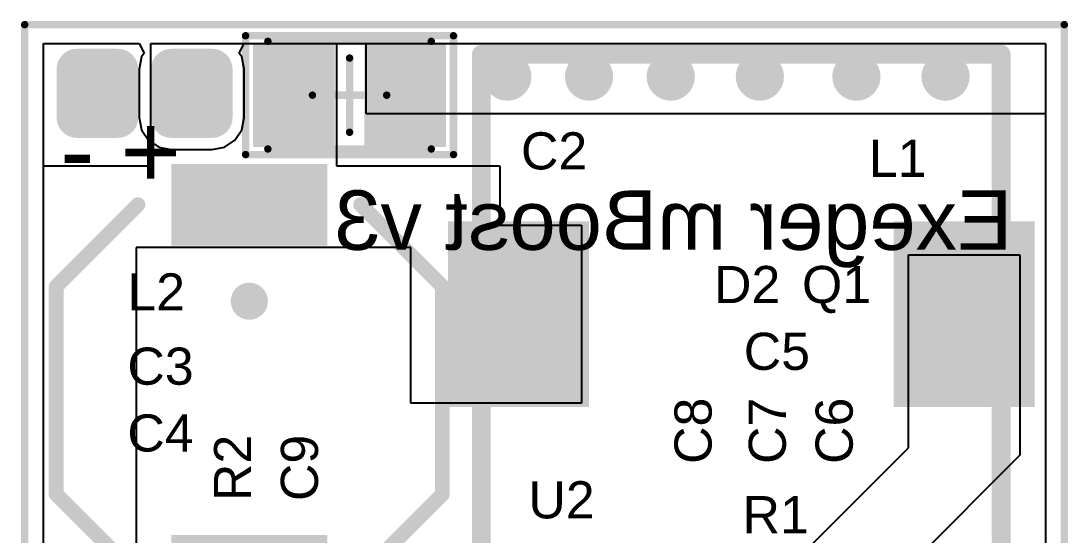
# Model space of a CAD drawing. Header units: millimetres. Extents: x 0 to 14, y 0 to 19.1.
# Drawn here: x -0.05 to 14.05, y 12.13 to 19.05 of the extents above; entities that cross this region are included whole.
import ezdxf

# ---------------------------------------------------------------- set-up
doc = ezdxf.new("R2010")
doc.units = ezdxf.units.MM
for name, color, linetype in [('BottomLayer', 5, 'Continuous'), ('BottomOverlay', 54, 'Continuous'), ('BottomSolder', 6, 'Continuous'), ('Mechanical13', 56, 'Continuous'), ('Mechanical15', 56, 'Continuous'), ('Mechanical2', 216, 'Continuous'), ('Mechanical4', 56, 'Continuous'), ('MultiLayer', 9, 'Continuous'), ('PadHoleLayer', 156, 'Continuous'), ('TopLayer', 1, 'Continuous'), ('TopOverlay', 2, 'Continuous'), ('TopPaste', 8, 'Continuous'), ('TopSolder', 216, 'Continuous'), ('ViaHoleLayer', 16, 'Continuous')]:
    doc.layers.add(name, color=color, linetype=linetype)
doc.styles.add('Arial', font='arial.ttf', dxfattribs={"height": 0.2})

# ---------------------------------------------------------------- blocks, each defined once
blk = doc.blocks.new('1_2_H______1_27_3')
at = {"layer": 'BottomLayer'}
h = blk.add_hatch(color=5, dxfattribs=at)
edge = h.paths.add_edge_path()
edge.add_arc((-0.275, -0.325), 0.275, 180, 270)
edge.add_line((-0.275, -0.6), (0.275, -0.6))
edge.add_arc((0.275, -0.325), 0.275, 270, 360)
edge.add_line((0.55, -0.325), (0.55, 0.325))
edge.add_arc((0.275, 0.325), 0.275, 0, 90)
edge.add_line((0.275, 0.6), (-0.275, 0.6))
edge.add_arc((-0.275, 0.325), 0.275, 90, 180)
edge.add_line((-0.55, 0.325), (-0.55, -0.325))
h = blk.add_hatch(color=5, dxfattribs=at)
edge = h.paths.add_edge_path()
edge.add_arc((0.995, -0.325), 0.275, 180, 270)
edge.add_line((0.995, -0.6), (1.545, -0.6))
edge.add_arc((1.545, -0.325), 0.275, 270, 360)
edge.add_line((1.82, -0.325), (1.82, 0.325))
edge.add_arc((1.545, 0.325), 0.275, 0, 90)
edge.add_line((1.545, 0.6), (0.995, 0.6))
edge.add_arc((0.995, 0.325), 0.275, 90, 180)
edge.add_line((0.72, 0.325), (0.72, -0.325))
at = {"layer": 'BottomSolder'}
h = blk.add_hatch(color=6, dxfattribs=at)
edge = h.paths.add_edge_path()
edge.add_arc((-0.275, -0.325), 0.275, 180, 270)
edge.add_line((-0.275, -0.6), (0.275, -0.6))
edge.add_arc((0.275, -0.325), 0.275, 270, 360)
edge.add_line((0.55, -0.325), (0.55, 0.325))
edge.add_arc((0.275, 0.325), 0.275, 0, 90)
edge.add_line((0.275, 0.6), (-0.275, 0.6))
edge.add_arc((-0.275, 0.325), 0.275, 90, 180)
edge.add_line((-0.55, 0.325), (-0.55, -0.325))
h = blk.add_hatch(color=6, dxfattribs=at)
edge = h.paths.add_edge_path()
edge.add_arc((0.995, -0.325), 0.275, 180, 270)
edge.add_line((0.995, -0.6), (1.545, -0.6))
edge.add_arc((1.545, -0.325), 0.275, 270, 360)
edge.add_line((1.82, -0.325), (1.82, 0.325))
edge.add_arc((1.545, 0.325), 0.275, 0, 90)
edge.add_line((1.545, 0.6), (0.995, 0.6))
edge.add_arc((0.995, 0.325), 0.275, 90, 180)
edge.add_line((0.72, 0.325), (0.72, -0.325))
at = {"layer": 'MultiLayer'}
h = blk.add_hatch(color=9, dxfattribs=at)
edge = h.paths.add_edge_path()
edge.add_arc((-0.275, -0.325), 0.275, 180, 270)
edge.add_line((-0.275, -0.6), (0.275, -0.6))
edge.add_arc((0.275, -0.325), 0.275, 270, 360)
edge.add_line((0.55, -0.325), (0.55, 0.325))
edge.add_arc((0.275, 0.325), 0.275, 0, 90)
edge.add_line((0.275, 0.6), (-0.275, 0.6))
edge.add_arc((-0.275, 0.325), 0.275, 90, 180)
edge.add_line((-0.55, 0.325), (-0.55, -0.325))
h = blk.add_hatch(color=9, dxfattribs=at)
edge = h.paths.add_edge_path()
edge.add_arc((0.995, -0.325), 0.275, 180, 270)
edge.add_line((0.995, -0.6), (1.545, -0.6))
edge.add_arc((1.545, -0.325), 0.275, 270, 360)
edge.add_line((1.82, -0.325), (1.82, 0.325))
edge.add_arc((1.545, 0.325), 0.275, 0, 90)
edge.add_line((1.545, 0.6), (0.995, 0.6))
edge.add_arc((0.995, 0.325), 0.275, 90, 180)
edge.add_line((0.72, 0.325), (0.72, -0.325))
at = {"layer": 'PadHoleLayer'}
h = blk.add_hatch(color=156, dxfattribs=at)
edge = h.paths.add_edge_path()
edge.add_arc((0, 0), 0.35, 0, 360)
h = blk.add_hatch(color=156, dxfattribs=at)
edge = h.paths.add_edge_path()
edge.add_arc((1.27, 0), 0.35, 0, 360)
at = {"layer": 'TopLayer'}
h = blk.add_hatch(color=1, dxfattribs=at)
edge = h.paths.add_edge_path()
edge.add_arc((-0.275, -0.325), 0.275, 180, 270)
edge.add_line((-0.275, -0.6), (0.275, -0.6))
edge.add_arc((0.275, -0.325), 0.275, 270, 360)
edge.add_line((0.55, -0.325), (0.55, 0.325))
edge.add_arc((0.275, 0.325), 0.275, 0, 90)
edge.add_line((0.275, 0.6), (-0.275, 0.6))
edge.add_arc((-0.275, 0.325), 0.275, 90, 180)
edge.add_line((-0.55, 0.325), (-0.55, -0.325))
h = blk.add_hatch(color=1, dxfattribs=at)
edge = h.paths.add_edge_path()
edge.add_arc((0.995, -0.325), 0.275, 180, 270)
edge.add_line((0.995, -0.6), (1.545, -0.6))
edge.add_arc((1.545, -0.325), 0.275, 270, 360)
edge.add_line((1.82, -0.325), (1.82, 0.325))
edge.add_arc((1.545, 0.325), 0.275, 0, 90)
edge.add_line((1.545, 0.6), (0.995, 0.6))
edge.add_arc((0.995, 0.325), 0.275, 90, 180)
edge.add_line((0.72, 0.325), (0.72, -0.325))
at = {"layer": 'TopSolder'}
h = blk.add_hatch(color=216, dxfattribs=at)
edge = h.paths.add_edge_path()
edge.add_arc((-0.275, -0.325), 0.275, 180, 270)
edge.add_line((-0.275, -0.6), (0.275, -0.6))
edge.add_arc((0.275, -0.325), 0.275, 270, 360)
edge.add_line((0.55, -0.325), (0.55, 0.325))
edge.add_arc((0.275, 0.325), 0.275, 0, 90)
edge.add_line((0.275, 0.6), (-0.275, 0.6))
edge.add_arc((-0.275, 0.325), 0.275, 90, 180)
edge.add_line((-0.55, 0.325), (-0.55, -0.325))
h = blk.add_hatch(color=216, dxfattribs=at)
edge = h.paths.add_edge_path()
edge.add_arc((0.995, -0.325), 0.275, 180, 270)
edge.add_line((0.995, -0.6), (1.545, -0.6))
edge.add_arc((1.545, -0.325), 0.275, 270, 360)
edge.add_line((1.82, -0.325), (1.82, 0.325))
edge.add_arc((1.545, 0.325), 0.275, 0, 90)
edge.add_line((1.545, 0.6), (0.995, 0.6))
edge.add_arc((0.995, 0.325), 0.275, 90, 180)
edge.add_line((0.72, 0.325), (0.72, -0.325))
blk = doc.blocks.new('SD53_4R7_R_9')
at = {"layer": 'TopLayer'}
for points in [[(-2, 1), (-2, -1), (-3, -1), (-3, 1)], [(3, 1), (3, -1), (2, -1), (2, 1)]]:
    blk.add_hatch(color=1, dxfattribs=at).paths.add_polyline_path(points)
at = {"layer": 'TopPaste'}
for points in [[(-2, 1), (-2, -1), (-3, -1), (-3, 1)], [(3, 1), (3, -1), (2, -1), (2, 1)]]:
    blk.add_hatch(color=8, dxfattribs=at).paths.add_polyline_path(points)
at = {"layer": 'TopSolder'}
for points in [[(-1.95, 1.05), (-1.95, -1.05), (-3.05, -1.05), (-3.05, 1.05)], [(3.05, 1.05), (3.05, -1.05), (1.95, -1.05), (1.95, 1.05)]]:
    blk.add_hatch(color=216, dxfattribs=at).paths.add_polyline_path(points)
at = {"layer": 'TopOverlay', "const_width": 0.2}
for points in [[(-2.5, 1.5), (-1.4, 2.6)], [(1.4, 2.6), (-1.4, 2.6)], [(2.5, 1.5), (1.4, 2.6)], [(-1.4, -2.6), (-2.5, -1.5)], [(1.4, -2.6), (2.5, -1.5)], [(1.4, -2.6), (-1.4, -2.6)]]:
    blk.add_lwpolyline(points, dxfattribs=at)
at = {"layer": 'TopOverlay'}
for points, const_width in [([(-1.45, 2.6, 1), (-1.35, 2.6, 1)], 0.1), ([(-1.45, 2.6, 1), (-1.35, 2.6, 1)], 0.1), ([(1.35, 2.6, 1), (1.45, 2.6, 1)], 0.1), ([(1.35, 2.6, 1), (1.45, 2.6, 1)], 0.1), ([(-2.55, 1.5, 1), (-2.45, 1.5, 1)], 0.1), ([(2.45, 1.5, 1), (2.55, 1.5, 1)], 0.1), ([(-1.1, 0, 1), (-1.3, 0, 1)], 0.3), ([(-1.375, 0, 1), (-1.225, 0, 1)], 0.15), ([(-1.175, 0, 1), (-1.025, 0, 1)], 0.15), ([(-2.55, -1.5, 1), (-2.45, -1.5, 1)], 0.1), ([(2.45, -1.5, 1), (2.55, -1.5, 1)], 0.1), ([(-1.45, -2.6, 1), (-1.35, -2.6, 1)], 0.1), ([(-1.45, -2.6, 1), (-1.35, -2.6, 1)], 0.1), ([(1.35, -2.6, 1), (1.45, -2.6, 1)], 0.1), ([(1.35, -2.6, 1), (1.45, -2.6, 1)], 0.1)]:
    blk.add_lwpolyline(points, format="xyb", close=True, dxfattribs=dict(at, const_width=const_width))
blk = doc.blocks.new('SRR7045_102M_10')
at = {"layer": 'TopLayer'}
for points in [[(-0.9, -1.2), (-0.9, 1.2), (0.9, 1.2), (0.9, -1.2)], [(5.1, -1.2), (5.1, 1.2), (6.9, 1.2), (6.9, -1.2)]]:
    blk.add_hatch(color=1, dxfattribs=at).paths.add_polyline_path(points)
at = {"layer": 'TopPaste'}
for points in [[(-0.9, -1.2), (-0.9, 1.2), (0.9, 1.2), (0.9, -1.2)], [(5.1, -1.2), (5.1, 1.2), (6.9, 1.2), (6.9, -1.2)]]:
    blk.add_hatch(color=8, dxfattribs=at).paths.add_polyline_path(points)
at = {"layer": 'TopSolder'}
for points in [[(-0.95, -1.25), (-0.95, 1.25), (0.95, 1.25), (0.95, -1.25)], [(5.05, -1.25), (5.05, 1.25), (6.95, 1.25), (6.95, -1.25)]]:
    blk.add_hatch(color=216, dxfattribs=at).paths.add_polyline_path(points)
at = {"layer": 'Mechanical15', "const_width": 0.254}
for points in [[(-0.5, -3.5), (-0.5, 3.5)], [(-0.5, 3.5), (6.5, 3.5)], [(6.5, -3.5), (6.5, 3.5)], [(-0.5, -3.5), (6.5, -3.5)]]:
    blk.add_lwpolyline(points, dxfattribs=at)
at = {"layer": 'Mechanical15', "const_width": 0.127}
for points in [[(-0.563, 3.5, 1), (-0.436, 3.5, 1)], [(-0.563, 3.5, 1), (-0.436, 3.5, 1)], [(6.436, 3.5, 1), (6.563, 3.5, 1)], [(6.436, 3.5, 1), (6.563, 3.5, 1)], [(-0.563, -3.5, 1), (-0.436, -3.5, 1)], [(-0.563, -3.5, 1), (-0.436, -3.5, 1)], [(6.436, -3.5, 1), (6.563, -3.5, 1)], [(6.436, -3.5, 1), (6.563, -3.5, 1)]]:
    blk.add_lwpolyline(points, format="xyb", close=True, dxfattribs=at)
at = {"layer": 'Mechanical2', "const_width": 0.254}
for points in [[(-0.5, -3.5), (-0.5, 3.5)], [(-0.5, 3.5), (6.5, 3.5)], [(6.5, -3.5), (6.5, 3.5)], [(-0.5, -3.5), (6.5, -3.5)]]:
    blk.add_lwpolyline(points, dxfattribs=at)
at = {"layer": 'Mechanical2', "const_width": 0.127}
for points in [[(-0.563, 3.5, 1), (-0.436, 3.5, 1)], [(-0.563, 3.5, 1), (-0.436, 3.5, 1)], [(6.436, 3.5, 1), (6.563, 3.5, 1)], [(6.436, 3.5, 1), (6.563, 3.5, 1)], [(-0.563, -3.5, 1), (-0.436, -3.5, 1)], [(-0.563, -3.5, 1), (-0.436, -3.5, 1)], [(6.436, -3.5, 1), (6.563, -3.5, 1)], [(6.436, -3.5, 1), (6.563, -3.5, 1)]]:
    blk.add_lwpolyline(points, format="xyb", close=True, dxfattribs=at)
at = {"layer": 'TopOverlay', "const_width": 0.254}
for points in [[(-0.5, 2), (-0.5, 3.5)], [(-0.5, 3.5), (6.5, 3.5)], [(6.5, 2), (6.5, 3.5)], [(-0.5, -3.5), (-0.5, -2)], [(6.5, -3.5), (6.5, -2)], [(-0.5, -3.5), (6.5, -3.5)]]:
    blk.add_lwpolyline(points, dxfattribs=at)
at = {"layer": 'TopOverlay', "const_width": 0.127}
for points in [[(-0.563, 3.5, 1), (-0.436, 3.5, 1)], [(-0.563, 3.5, 1), (-0.436, 3.5, 1)], [(6.436, 3.5, 1), (6.563, 3.5, 1)], [(6.436, 3.5, 1), (6.563, 3.5, 1)], [(-0.563, 2, 1), (-0.436, 2, 1)], [(6.436, 2, 1), (6.563, 2, 1)], [(-0.563, -2, 1), (-0.436, -2, 1)], [(6.436, -2, 1), (6.563, -2, 1)], [(-0.563, -3.5, 1), (-0.436, -3.5, 1)], [(-0.563, -3.5, 1), (-0.436, -3.5, 1)], [(6.436, -3.5, 1), (6.563, -3.5, 1)], [(6.436, -3.5, 1), (6.563, -3.5, 1)]]:
    blk.add_lwpolyline(points, format="xyb", close=True, dxfattribs=at)
blk = doc.blocks.new('0805_18')
at = {"layer": 'TopLayer'}
for points in [[(-1.3, -0.7), (-1.3, 0.7), (-0.2, 0.7), (-0.2, -0.7)], [(0.2, -0.7), (0.2, 0.7), (1.3, 0.7), (1.3, -0.7)]]:
    blk.add_hatch(color=1, dxfattribs=at).paths.add_polyline_path(points)
at = {"layer": 'TopPaste'}
for points in [[(-1.3, -0.7), (-1.3, 0.7), (-0.2, 0.7), (-0.2, -0.7)], [(0.2, -0.7), (0.2, 0.7), (1.3, 0.7), (1.3, -0.7)]]:
    blk.add_hatch(color=8, dxfattribs=at).paths.add_polyline_path(points)
at = {"layer": 'TopSolder'}
for points in [[(-1.3, -0.7), (-1.3, 0.7), (-0.2, 0.7), (-0.2, -0.7)], [(0.2, -0.7), (0.2, 0.7), (1.3, 0.7), (1.3, -0.7)]]:
    blk.add_hatch(color=216, dxfattribs=at).paths.add_polyline_path(points)
at = {"layer": 'Mechanical13', "const_width": 0.1}
for points in [[(-1.1, 0.725), (-1.1, -0.725)], [(1.1, 0.725), (-1.1, 0.725)], [(1.1, 0.725), (1.1, -0.725)], [(1.1, -0.725), (-1.1, -0.725)]]:
    blk.add_lwpolyline(points, dxfattribs=at)
at = {"layer": 'Mechanical13', "const_width": 0.05}
for points in [[(-1.125, 0.725, 1), (-1.075, 0.725, 1)], [(-1.125, 0.725, 1), (-1.075, 0.725, 1)], [(1.075, 0.725, 1), (1.125, 0.725, 1)], [(1.075, 0.725, 1), (1.125, 0.725, 1)], [(-1.125, -0.725, 1), (-1.075, -0.725, 1)], [(-1.125, -0.725, 1), (-1.075, -0.725, 1)], [(1.075, -0.725, 1), (1.125, -0.725, 1)], [(1.075, -0.725, 1), (1.125, -0.725, 1)]]:
    blk.add_lwpolyline(points, format="xyb", close=True, dxfattribs=at)
at = {"layer": 'Mechanical15', "const_width": 0.1}
for points in [[(-1.4, 0.8), (-1.4, -0.8)], [(1.4, 0.8), (-1.4, 0.8)], [(1.4, 0.8), (1.4, -0.8)], [(0, 0.5), (0, -0.5)], [(0.5, 0), (-0.5, 0)], [(1.4, -0.8), (-1.4, -0.8)]]:
    blk.add_lwpolyline(points, dxfattribs=at)
at = {"layer": 'Mechanical15', "const_width": 0.05}
for points in [[(-1.425, 0.8, 1), (-1.375, 0.8, 1)], [(-1.425, 0.8, 1), (-1.375, 0.8, 1)], [(1.375, 0.8, 1), (1.425, 0.8, 1)], [(1.375, 0.8, 1), (1.425, 0.8, 1)], [(-0.025, 0.5, 1), (0.025, 0.5, 1)], [(-0.525, 0, 1), (-0.475, 0, 1)], [(0.475, 0, 1), (0.525, 0, 1)], [(-0.025, -0.5, 1), (0.025, -0.5, 1)], [(-1.425, -0.8, 1), (-1.375, -0.8, 1)], [(-1.425, -0.8, 1), (-1.375, -0.8, 1)], [(1.375, -0.8, 1), (1.425, -0.8, 1)], [(1.375, -0.8, 1), (1.425, -0.8, 1)]]:
    blk.add_lwpolyline(points, format="xyb", close=True, dxfattribs=at)

msp = doc.modelspace()

# ---------------------------------------------------------------- hatches: boundary and pattern name
at = {"layer": 'BottomLayer'}
h = msp.add_hatch(color=5, dxfattribs=at)
edge = h.paths.add_edge_path()
edge.add_arc((6.5, 18.3), 0.325, 0, 360)
h = msp.add_hatch(color=5, dxfattribs=at)
edge = h.paths.add_edge_path()
edge.add_arc((7.6, 18.3), 0.325, 0, 360)
h = msp.add_hatch(color=5, dxfattribs=at)
edge = h.paths.add_edge_path()
edge.add_arc((8.7, 18.3), 0.325, 0, 360)
h = msp.add_hatch(color=5, dxfattribs=at)
edge = h.paths.add_edge_path()
edge.add_arc((9.9, 18.3), 0.325, 0, 360)
h = msp.add_hatch(color=5, dxfattribs=at)
edge = h.paths.add_edge_path()
edge.add_arc((11.2, 18.3), 0.325, 0, 360)
h = msp.add_hatch(color=5, dxfattribs=at)
edge = h.paths.add_edge_path()
edge.add_arc((12.4, 18.3), 0.325, 0, 360)
at = {"layer": 'TopLayer'}
h = msp.add_hatch(color=1, dxfattribs=at)
edge = h.paths.add_edge_path()
edge.add_arc((6.5, 18.3), 0.325, 0, 360)
h = msp.add_hatch(color=1, dxfattribs=at)
edge = h.paths.add_edge_path()
edge.add_arc((7.6, 18.3), 0.325, 0, 360)
h = msp.add_hatch(color=1, dxfattribs=at)
edge = h.paths.add_edge_path()
edge.add_arc((8.7, 18.3), 0.325, 0, 360)
h = msp.add_hatch(color=1, dxfattribs=at)
edge = h.paths.add_edge_path()
edge.add_arc((9.9, 18.3), 0.325, 0, 360)
h = msp.add_hatch(color=1, dxfattribs=at)
edge = h.paths.add_edge_path()
edge.add_arc((11.2, 18.3), 0.325, 0, 360)
h = msp.add_hatch(color=1, dxfattribs=at)
edge = h.paths.add_edge_path()
edge.add_arc((12.4, 18.3), 0.325, 0, 360)
at = {"layer": 'ViaHoleLayer'}
h = msp.add_hatch(color=16, dxfattribs=at)
edge = h.paths.add_edge_path()
edge.add_arc((6.5, 18.3), 0.15, 0, 360)
h = msp.add_hatch(color=16, dxfattribs=at)
edge = h.paths.add_edge_path()
edge.add_arc((7.6, 18.3), 0.15, 0, 360)
h = msp.add_hatch(color=16, dxfattribs=at)
edge = h.paths.add_edge_path()
edge.add_arc((8.7, 18.3), 0.15, 0, 360)
h = msp.add_hatch(color=16, dxfattribs=at)
edge = h.paths.add_edge_path()
edge.add_arc((9.9, 18.3), 0.15, 0, 360)
h = msp.add_hatch(color=16, dxfattribs=at)
edge = h.paths.add_edge_path()
edge.add_arc((11.2, 18.3), 0.15, 0, 360)
h = msp.add_hatch(color=16, dxfattribs=at)
edge = h.paths.add_edge_path()
edge.add_arc((12.4, 18.3), 0.15, 0, 360)

# ---------------------------------------------------------------- linework, layer by layer
at = {"layer": 'BottomLayer'}
for p, q in [((0.255, 4.755), (0.255, 18.745)), ((0.255, 18.745), (1.542, 18.745)), ((1.542, 18.745), (1.61, 18.618)), ((1.61, 18.618), (1.575, 18.566)), ((2.89, 18.618), (2.958, 18.745)), ((2.925, 18.566), (2.89, 18.618)), ((2.958, 18.745), (13.745, 18.745)), ((13.745, 18.745), (13.745, 7.107)), ((1.575, 18.566), (1.542, 18.4)), ((2.958, 18.4), (2.925, 18.566)), ((1.542, 18.4), (1.542, 17.75)), ((2.958, 17.75), (2.958, 18.4)), ((1.542, 17.75), (1.575, 17.584)), ((2.925, 17.584), (2.958, 17.75)), ((1.575, 17.584), (1.669, 17.444)), ((2.831, 17.444), (2.925, 17.584)), ((1.669, 17.444), (1.809, 17.35)), ((1.809, 17.35), (1.975, 17.317)), ((2.525, 17.317), (2.691, 17.35)), ((2.691, 17.35), (2.831, 17.444)), ((1.975, 17.317), (2.525, 17.317))]:
    msp.add_line(p, q, dxfattribs=at)
at = {"layer": 'Mechanical4', "const_width": 0.1}
for points in [[(0, 4.5), (0, 19)], [(0, 19), (14, 19)], [(14, 4.5), (14, 19)]]:
    msp.add_lwpolyline(points, dxfattribs=at)
at = {"layer": 'Mechanical4', "const_width": 0.05}
for points in [[(-0.025, 19, 1), (0.025, 19, 1)], [(-0.025, 19, 1), (0.025, 19, 1)], [(13.975, 19, 1), (14.025, 19, 1)], [(13.975, 19, 1), (14.025, 19, 1)]]:
    msp.add_lwpolyline(points, format="xyb", close=True, dxfattribs=at)
at = {"layer": 'TopLayer'}
for p, q in [((1.7, 17.1), (1.7, 18.745)), ((1.7, 18.745), (4.2, 18.745)), ((4.2, 18.745), (4.2, 17.1)), ((4.6, 17.8), (4.6, 18.745)), ((4.6, 18.745), (13.745, 18.745)), ((13.745, 18.745), (13.745, 17.8)), ((13.745, 17.8), (4.6, 17.8)), ((0.255, 8.6), (0.255, 17.1)), ((0.255, 17.1), (1.7, 17.1)), ((4.2, 17.1), (6.4, 17.1)), ((6.4, 17.1), (6.4, 16.3)), ((6.4, 16.3), (7.5, 16.3)), ((7.5, 16.3), (7.5, 13.9)), ((5.2, 16), (1.5, 16)), ((1.5, 16), (1.5, 8.6)), ((5.2, 13.9), (5.2, 16)), ((11.9, 13.3), (11.9, 15.9)), ((11.9, 15.9), (13.4, 15.9)), ((13.4, 15.9), (13.4, 13.2)), ((7.5, 13.9), (5.2, 13.9)), ((10.2, 11.6), (11.9, 13.3)), ((13.4, 13.2), (11.7, 11.5))]:
    msp.add_line(p, q, dxfattribs=at)

# ---------------------------------------------------------------- block references
for name, p, rotation in [('0805_18', (4.375, 18.05), 180), ('1_2_H______1_27_3', (0.98, 18.075), 360), ('SD53_4R7_R_9', (3.025, 14.075), 270)]:
    msp.add_blockref(name, p, dxfattribs=dict(rotation=rotation))
msp.add_blockref('SRR7045_102M_10', (6.65, 15.1))

# ---------------------------------------------------------------- texts
at = {"layer": 'BottomOverlay', "style": 'Arial', "text_generation_flag": 2}
msp.add_text('Exeger mBoost v3', height=0.8, dxfattribs=at).set_placement((13.3, 15.967))
at = {"layer": 'TopOverlay', "style": 'Arial'}
for s, height, rotation, p in [('+', 1, 360, (1.289, 16.796)), ('-', 1, 360, (0.478, 16.808)), ('C8', 0.5, 90, (9.25, 13.083)), ('C7', 0.5, 90, (10.25, 13.083)), ('C6', 0.5, 90, (11.15, 13.083)), ('R2', 0.5, 90, (3.05, 12.583)), ('C9', 0.5, 90, (3.95, 12.583))]:
    msp.add_text(s, height=height, rotation=rotation, dxfattribs=at).set_placement(p)
for s, p in [('C2', (6.683, 17.05)), ('L1', (11.367, 16.95)), ('L2', (1.383, 15.15)), ('D2', (9.283, 15.25)), ('Q1', (10.467, 15.25)), ('C5', (9.683, 14.35)), ('C3', (1.383, 14.15)), ('C4', (1.383, 13.25)), ('U2', (6.783, 12.35)), ('R1', (9.667, 12.15))]:
    msp.add_text(s, height=0.5, dxfattribs=at).set_placement(p)

doc.saveas('drawing.dxf')
